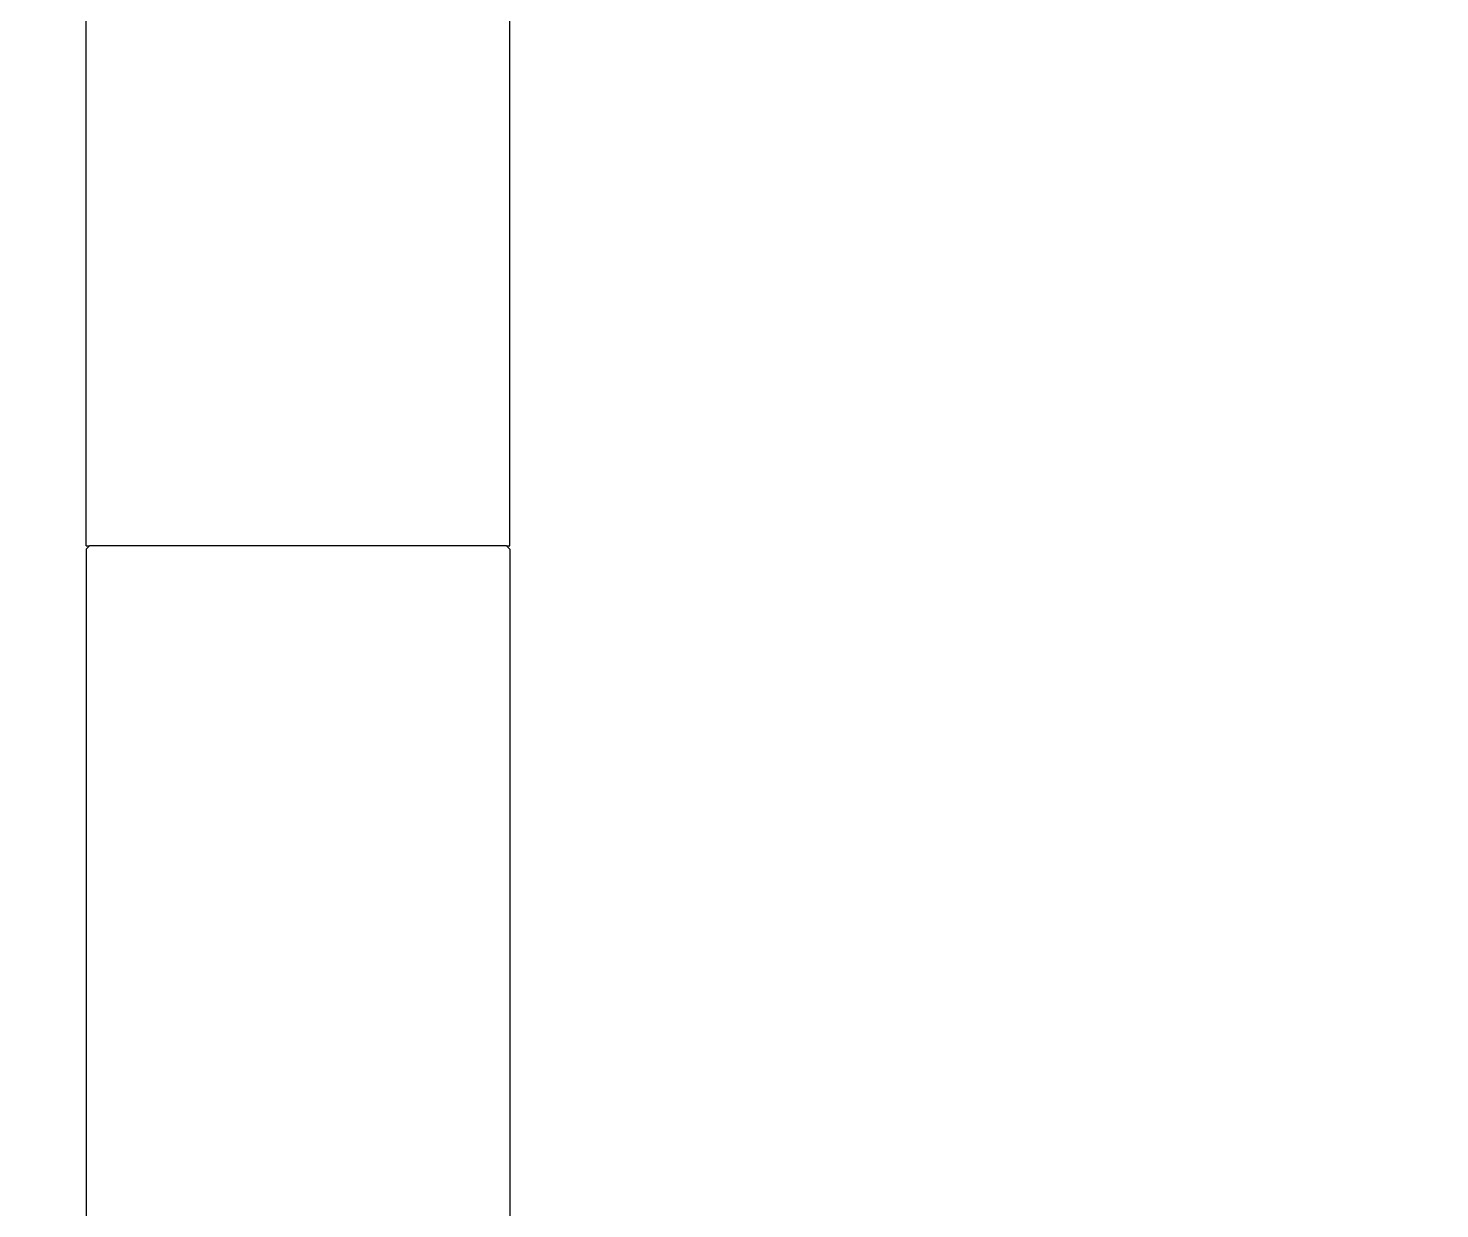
# Model space of a CAD drawing. Header units: millimetres. Extents: x 434053 to 1059003, y -2417481 to 936527.
# Drawn here: x 534901.2 to 535014.5, y -2126204.4 to -2126109.7 of the extents above; entities that cross this region are included whole.
import ezdxf

# ---------------------------------------------------------------- set-up
doc = ezdxf.new("R2010")
doc.units = ezdxf.units.MM
doc.header["$LTSCALE"] = 1000
doc.header["$MEASUREMENT"] = 0
doc.layers.add('fur2023', color=252, linetype='Continuous')
doc.layers.add('建筑-楼板开洞', color=251, linetype='Continuous')

# ---------------------------------------------------------------- blocks, each defined once
blk = doc.blocks.new('dgsdgadffAccessible Toilet')
at = {"layer": 'fur2023', "linetype": 'Continuous'}
for p, q in [((-837, -384.761054), (-837, -320.206107)), ((-837, -384.761054), (-837, -320.206122)), ((-803, -384.761054), (-803, -320.206122)), ((-836.7, -385.061054), (-837, -384.761054)), ((-837, -385.030551), (-837, -850.030551)), ((-837, -385.030551), (-836.730503, -385.030551)), ((-836.7, -385.061054), (-803.3, -385.061054)), ((-803, -384.761054), (-803.3, -385.061054)), ((-803.269497, -385.030551), (-803, -385.030551)), ((-803, -385.030551), (-803, -850.030551))]:
    blk.add_line(p, q, dxfattribs=at)
blk = doc.blocks.new('adfadfd')
at = {"layer": 'fur2023', "xscale": -1, "rotation": 180}
blk.add_blockref('dgsdgadffAccessible Toilet', (-3515.09, 15719.98), dxfattribs=at)

msp = doc.modelspace()

# ---------------------------------------------------------------- hatches: boundary and pattern name
at = {"layer": '建筑-楼板开洞'}
h = msp.add_hatch(dxfattribs=at)
h.set_pattern_fill('ANGLE', color=256, scale=300)
h.set_pattern_definition([(0, (-12063903.9, -1756399.4), (0, 1047.75), [762, -285.75]), (90, (-12063903.9, -1756399.4), (-1047.75, 6e-14), [762, -285.75])])
h.paths.add_polyline_path([(540892.88, -2117486.23), (533592.88, -2117486.23), (533592.88, -2130686.23), (540892.88, -2130686.23)])

# ---------------------------------------------------------------- next in the draw order: block references
at = {"layer": 'fur2023'}
msp.add_blockref('adfadfd', (539257.97, -2142256.21), dxfattribs=at)

doc.saveas('drawing.dxf')
